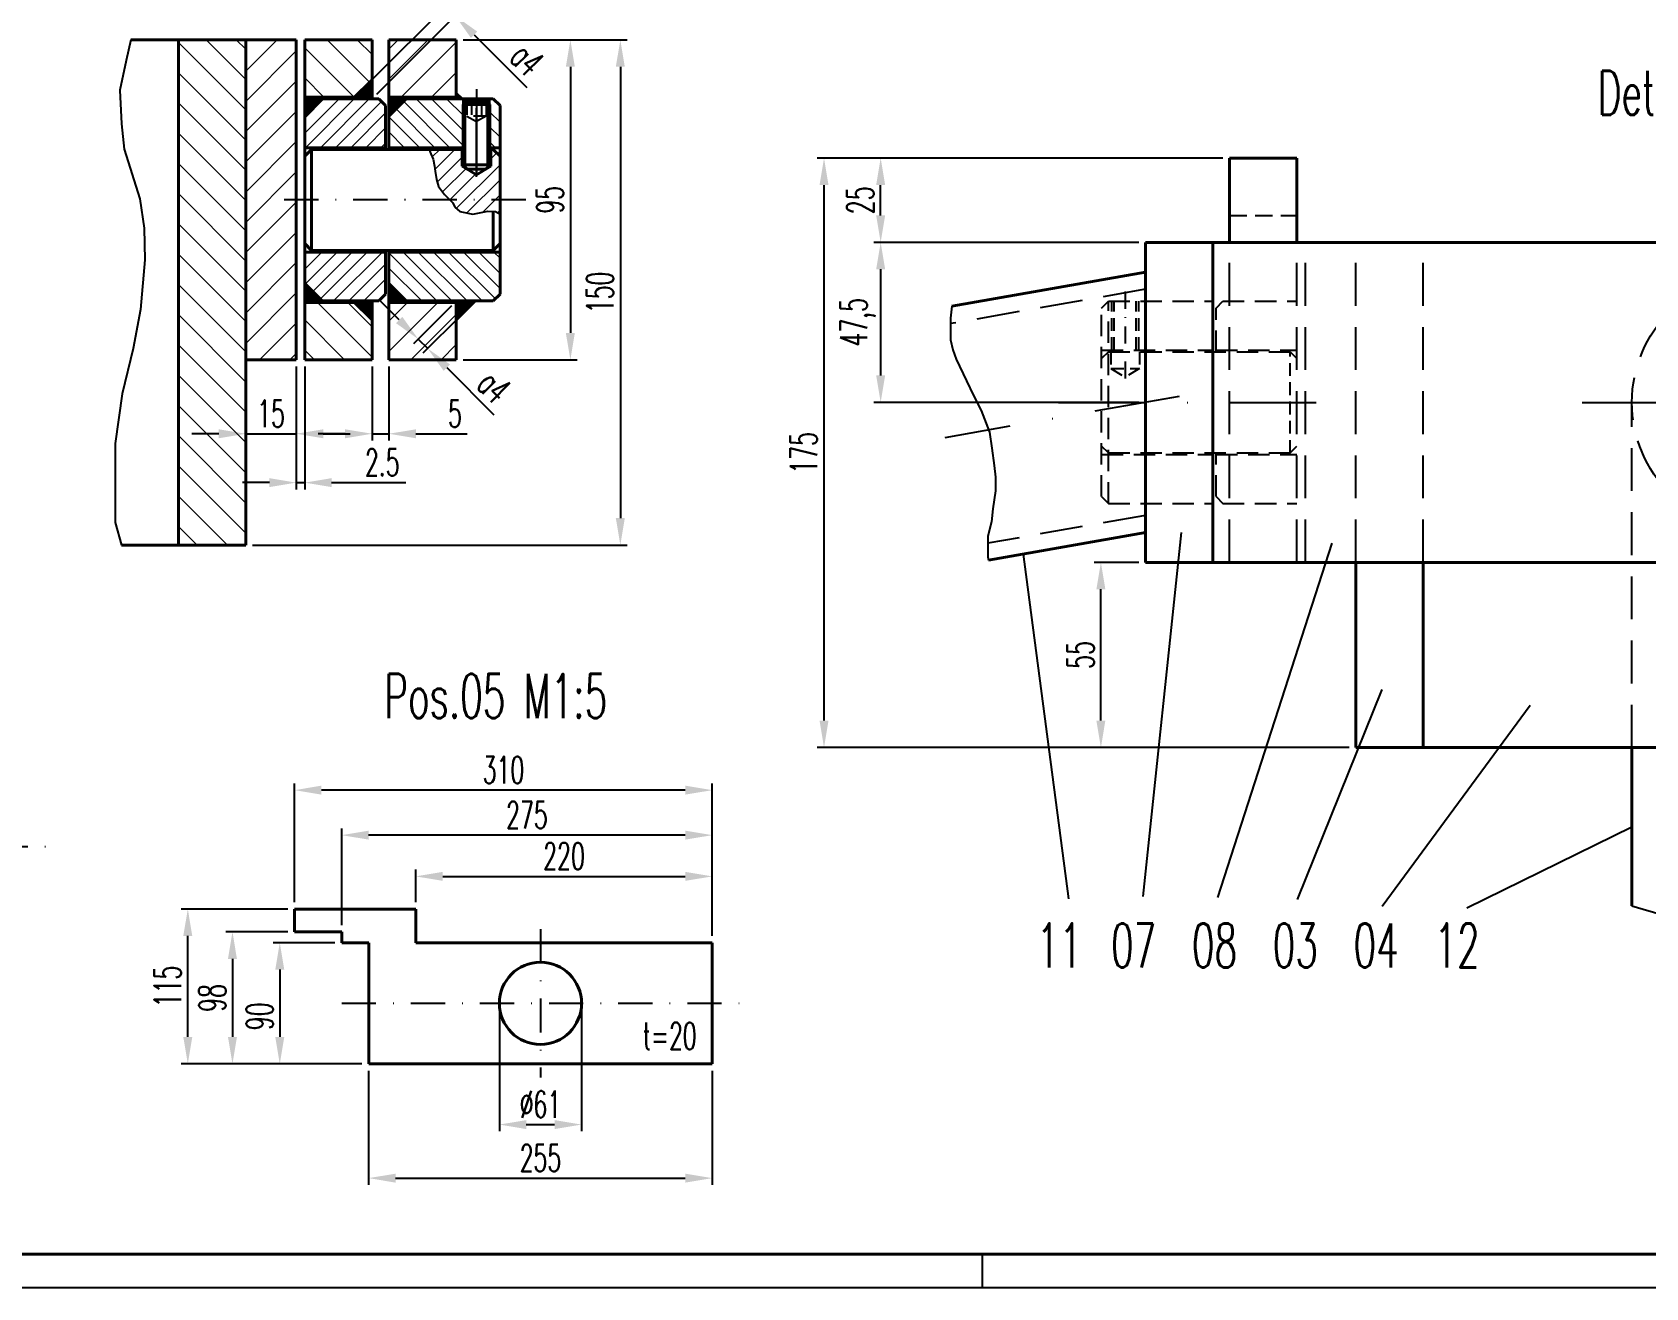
# Model space of a CAD drawing. Extents: x -3791 to -2950, y 5788 to 6382.
# Drawn here: x -3532.4 to -3292.9, y 5792.8 to 5979.2 of the extents above; entities that cross this region are included whole.
import ezdxf

# ---------------------------------------------------------------- set-up
doc = ezdxf.new("R2010")
doc.units = 0
doc.linetypes.add('STRICHPUNKT', pattern=[25.4, 12.7, -6.35, 0, -6.35])
doc.linetypes.add('VERDECKT', pattern=[9.525, 6.35, -3.175])
doc.layers.get('Defpoints').update_dxf_attribs({"linetype": 'CONTINUOUS'})
for name, color, linetype, lineweight in [('ACHSE', 150, 'STRICHPUNKT', 25), ('BEM', 6, 'CONTINUOUS', 25), ('SCHRAFFUR', 252, 'CONTINUOUS', 13), ('TEXT_7', 1, 'CONTINUOUS', 60), ('VERDECKT', 2, 'VERDECKT', 25), ('VOLL_03', 6, 'CONTINUOUS', 25), ('VOLL_05', 7, 'CONTINUOUS', 40)]:
    doc.layers.add(name, color=color, linetype=linetype, lineweight=lineweight)
doc.styles.add('ROMANS', font='romans.shx', dxfattribs={"width": 0.6, "height": 80})
doc.styles.get("Standard").update_dxf_attribs({"font": 'romans.shx', "width": 0.6})
doc.dimstyles.get("Standard").update_dxf_attribs({"dimtxt": 4, "dimasz": 4, "dimexe": 1, "dimexo": 1, "dimgap": 1, "dimtad": 1, "dimdsep": 46, "dimtxsty": 'Standard', "dimcen": 0, "dimclrd": 256, "dimclre": 256, "dimclrt": 256, "dimazin": 0, "dimtfac": 1, "dimtmove": 0, "dimatfit": 3, "dimfxl": 0, "dimtolj": 1, "dimtzin": 0, "dimarcsym": 0})
pattern_1 = [(45, (-147.1816, 2457.0297), (-1.122532, 1.122532), [])]
pattern_2 = [(135, (-147.1816, 2457.0297), (-1.122532, -1.122532), [])]
pattern_3 = [(45, (-147.1816, 2457.0297), (-2.245064, 2.245064), [])]
pattern_4 = [(135, (-147.1816, 2457.0297), (-2.245064, -2.245064), [])]

# ---------------------------------------------------------------- blocks, each defined once
blk = doc.blocks.new('*D84')
at = {"layer": 'BEM', "lineweight": -2}
for p, q in [((-3493.44, 5850.05), (-3493.44, 5867.69)), ((-3431.44, 5845.05), (-3431.44, 5867.69)), ((-3435.44, 5866.69), (-3489.44, 5866.69))]:
    blk.add_line(p, q, dxfattribs=at)
at = {"layer": 'BEM'}
for points in [[(-3489.44, 5867.36), (-3489.44, 5866.03), (-3493.44, 5866.69)], [(-3435.44, 5867.36), (-3435.44, 5866.03), (-3431.44, 5866.69)]]:
    blk.add_solid(points, dxfattribs=at)
at = {"layer": 'Defpoints', "color": 0}
for p in [(-3493.44, 5866.69), (-3493.44, 5849.05), (-3431.44, 5844.05)]:
    blk.add_point(p, dxfattribs=at)
at = {"layer": 'BEM', "insert": (-3462.44, 5869.69), "char_height": 4, "attachment_point": 5}
blk.add_mtext('\\A1;310', dxfattribs=at)
blk = doc.blocks.new('*D83')
at = {"layer": 'BEM', "lineweight": -2}
for p, q in [((-3486.44, 5846.65), (-3486.44, 5861.01)), ((-3431.44, 5845.05), (-3431.44, 5861.01)), ((-3435.44, 5860.01), (-3482.44, 5860.01))]:
    blk.add_line(p, q, dxfattribs=at)
at = {"layer": 'BEM'}
for points in [[(-3482.44, 5860.68), (-3482.44, 5859.35), (-3486.44, 5860.01)], [(-3435.44, 5860.68), (-3435.44, 5859.35), (-3431.44, 5860.01)]]:
    blk.add_solid(points, dxfattribs=at)
at = {"layer": 'Defpoints', "color": 0}
for p in [(-3486.44, 5860.01), (-3486.44, 5845.65), (-3431.44, 5844.05)]:
    blk.add_point(p, dxfattribs=at)
at = {"layer": 'BEM', "insert": (-3458.94, 5863.01), "char_height": 4, "attachment_point": 5}
blk.add_mtext('\\A1;275', dxfattribs=at)
blk = doc.blocks.new('*D82')
at = {"layer": 'BEM', "lineweight": -2}
for p, q in [((-3475.44, 5850.05), (-3475.44, 5854.89)), ((-3471.44, 5853.89), (-3435.44, 5853.89)), ((-3431.44, 5845.05), (-3431.44, 5854.89))]:
    blk.add_line(p, q, dxfattribs=at)
at = {"layer": 'BEM'}
for points in [[(-3471.44, 5854.56), (-3471.44, 5853.23), (-3475.44, 5853.89)], [(-3435.44, 5854.56), (-3435.44, 5853.23), (-3431.44, 5853.89)]]:
    blk.add_solid(points, dxfattribs=at)
at = {"layer": 'Defpoints', "color": 0}
for p in [(-3431.44, 5853.89), (-3475.44, 5849.05), (-3431.44, 5844.05)]:
    blk.add_point(p, dxfattribs=at)
at = {"layer": 'BEM', "insert": (-3453.44, 5856.89), "char_height": 4, "attachment_point": 5}
blk.add_mtext('\\A1;220', dxfattribs=at)
blk = doc.blocks.new('*D81')
at = {"layer": 'BEM', "lineweight": -2}
for p, q in [((-3494.44, 5849.05), (-3510.28, 5849.05)), ((-3509.28, 5830.05), (-3509.28, 5845.05)), ((-3483.44, 5826.05), (-3510.28, 5826.05))]:
    blk.add_line(p, q, dxfattribs=at)
at = {"layer": 'BEM'}
for points in [[(-3509.95, 5845.05), (-3508.62, 5845.05), (-3509.28, 5849.05)], [(-3509.95, 5830.05), (-3508.62, 5830.05), (-3509.28, 5826.05)]]:
    blk.add_solid(points, dxfattribs=at)
at = {"layer": 'Defpoints', "color": 0}
for p in [(-3509.28, 5849.05), (-3493.44, 5849.05), (-3482.44, 5826.05)]:
    blk.add_point(p, dxfattribs=at)
at = {"layer": 'BEM', "insert": (-3512.28, 5837.55), "char_height": 4, "attachment_point": 5, "rotation": 90}
blk.add_mtext('\\A1;115', dxfattribs=at)
blk = doc.blocks.new('*D80')
at = {"layer": 'BEM', "lineweight": -2}
for p, q in [((-3494.44, 5845.65), (-3503.65, 5845.65)), ((-3502.65, 5841.65), (-3502.65, 5830.05)), ((-3483.44, 5826.05), (-3503.65, 5826.05))]:
    blk.add_line(p, q, dxfattribs=at)
at = {"layer": 'BEM'}
for points in [[(-3503.32, 5841.65), (-3501.99, 5841.65), (-3502.65, 5845.65)], [(-3503.32, 5830.05), (-3501.99, 5830.05), (-3502.65, 5826.05)]]:
    blk.add_solid(points, dxfattribs=at)
at = {"layer": 'Defpoints', "color": 0}
for p in [(-3493.44, 5845.65), (-3502.65, 5826.05), (-3482.44, 5826.05)]:
    blk.add_point(p, dxfattribs=at)
at = {"layer": 'BEM', "insert": (-3505.65, 5835.85), "char_height": 4, "attachment_point": 5, "rotation": 90}
blk.add_mtext('\\A1;98', dxfattribs=at)
blk = doc.blocks.new('*D63')
at = {"layer": 'BEM', "lineweight": -2}
for p, q in [((-3477.91, 5936.49), (-3480.74, 5939.32)), ((-3470.14, 5938.61), (-3475.79, 5932.96)), ((-3468.73, 5937.2), (-3474.38, 5931.54)), ((-3475.09, 5933.66), (-3473.67, 5932.25)), ((-3470.84, 5929.42), (-3463.85, 5922.43))]:
    blk.add_line(p, q, dxfattribs=at)
at = {"layer": 'BEM'}
for points in [[(-3477.44, 5936.96), (-3478.39, 5936.02), (-3475.09, 5933.66)], [(-3470.37, 5929.89), (-3471.31, 5928.95), (-3473.67, 5932.25)]]:
    blk.add_solid(points, dxfattribs=at)
at = {"layer": 'Defpoints', "color": 0}
for p in [(-3469.43, 5939.32), (-3468.02, 5937.9), (-3473.67, 5932.25)]:
    blk.add_point(p, dxfattribs=at)
at = {"layer": 'BEM', "insert": (-3463.81, 5926.63), "char_height": 4, "attachment_point": 5, "rotation": 315}
blk.add_mtext('\\A1;a4', dxfattribs=at)
blk = doc.blocks.new('*D62')
at = {"layer": 'BEM', "lineweight": -2}
for p, q in [((-3473.85, 5985.89), (-3476.68, 5988.72)), ((-3482.64, 5971.44), (-3470.31, 5983.77)), ((-3471.02, 5983.06), (-3469.6, 5981.65)), ((-3481.23, 5970.02), (-3468.9, 5982.35)), ((-3466.78, 5978.82), (-3458.97, 5971.01))]:
    blk.add_line(p, q, dxfattribs=at)
at = {"layer": 'BEM'}
for points in [[(-3473.38, 5986.36), (-3474.32, 5985.42), (-3471.02, 5983.06)], [(-3466.31, 5979.29), (-3467.25, 5978.35), (-3469.6, 5981.65)]]:
    blk.add_solid(points, dxfattribs=at)
at = {"layer": 'Defpoints', "color": 0}
for p in [(-3471.02, 5983.06), (-3483.35, 5970.73), (-3481.93, 5969.32)]:
    blk.add_point(p, dxfattribs=at)
at = {"layer": 'BEM', "insert": (-3458.93, 5975.21), "char_height": 4, "attachment_point": 5, "rotation": 315}
blk.add_mtext('\\A1;a4', dxfattribs=at)
blk = doc.blocks.new('*D61')
at = {"layer": 'BEM', "lineweight": -2}
for p, q in [((-3468.43, 5978.07), (-3444.08, 5978.07)), ((-3445.08, 5974.07), (-3445.08, 5907.07)), ((-3499.68, 5903.07), (-3444.08, 5903.07))]:
    blk.add_line(p, q, dxfattribs=at)
at = {"layer": 'BEM'}
for points in [[(-3445.75, 5974.07), (-3444.42, 5974.07), (-3445.08, 5978.07)], [(-3445.75, 5907.07), (-3444.42, 5907.07), (-3445.08, 5903.07)]]:
    blk.add_solid(points, dxfattribs=at)
at = {"layer": 'Defpoints', "color": 0}
for p in [(-3469.43, 5978.07), (-3500.68, 5903.07), (-3445.08, 5903.07)]:
    blk.add_point(p, dxfattribs=at)
at = {"layer": 'BEM', "insert": (-3448.08, 5940.57), "char_height": 4, "attachment_point": 5, "rotation": 90}
blk.add_mtext('\\A1;150', dxfattribs=at)
blk = doc.blocks.new('*D60')
at = {"layer": 'BEM', "lineweight": -2}
for p, q in [((-3468.43, 5978.07), (-3451.5, 5978.07)), ((-3452.5, 5974.07), (-3452.5, 5934.57)), ((-3468.43, 5930.57), (-3451.5, 5930.57))]:
    blk.add_line(p, q, dxfattribs=at)
at = {"layer": 'BEM'}
for points in [[(-3453.17, 5974.07), (-3451.83, 5974.07), (-3452.5, 5978.07)], [(-3453.17, 5934.57), (-3451.83, 5934.57), (-3452.5, 5930.57)]]:
    blk.add_solid(points, dxfattribs=at)
at = {"layer": 'Defpoints', "color": 0}
for p in [(-3469.43, 5978.07), (-3469.43, 5930.57), (-3452.5, 5930.57)]:
    blk.add_point(p, dxfattribs=at)
at = {"layer": 'BEM', "insert": (-3455.5, 5954.32), "char_height": 4, "attachment_point": 5, "rotation": 90}
blk.add_mtext('\\A1;95', dxfattribs=at)
blk = doc.blocks.new('*D59')
at = {"layer": 'BEM', "lineweight": -2}
for p, q in [((-3481.93, 5929.57), (-3481.93, 5918.6)), ((-3479.43, 5929.57), (-3479.43, 5918.6)), ((-3485.93, 5919.6), (-3489.93, 5919.6)), ((-3481.93, 5919.6), (-3479.43, 5919.6)), ((-3475.43, 5919.6), (-3467.83, 5919.6))]:
    blk.add_line(p, q, dxfattribs=at)
at = {"layer": 'BEM'}
for points in [[(-3485.93, 5920.26), (-3485.93, 5918.93), (-3481.93, 5919.6)], [(-3475.43, 5920.26), (-3475.43, 5918.93), (-3479.43, 5919.6)]]:
    blk.add_solid(points, dxfattribs=at)
at = {"layer": 'Defpoints', "color": 0}
for p in [(-3481.93, 5930.57), (-3479.43, 5930.57), (-3479.43, 5919.6)]:
    blk.add_point(p, dxfattribs=at)
at = {"layer": 'BEM', "insert": (-3469.63, 5922.6), "char_height": 4, "attachment_point": 5}
blk.add_mtext('\\A1;5', dxfattribs=at)
blk = doc.blocks.new('*D58')
at = {"layer": 'BEM', "lineweight": -2}
for p, q in [((-3493.18, 5929.57), (-3493.18, 5911.34)), ((-3491.93, 5929.57), (-3491.93, 5911.34)), ((-3497.18, 5912.34), (-3501.18, 5912.34)), ((-3493.18, 5912.34), (-3491.93, 5912.34)), ((-3487.93, 5912.34), (-3476.91, 5912.34))]:
    blk.add_line(p, q, dxfattribs=at)
at = {"layer": 'BEM'}
for points in [[(-3497.18, 5913.01), (-3497.18, 5911.68), (-3493.18, 5912.34)], [(-3487.93, 5913.01), (-3487.93, 5911.68), (-3491.93, 5912.34)]]:
    blk.add_solid(points, dxfattribs=at)
at = {"layer": 'Defpoints', "color": 0}
for p in [(-3493.18, 5930.57), (-3491.93, 5930.57), (-3491.93, 5912.34)]:
    blk.add_point(p, dxfattribs=at)
at = {"layer": 'BEM', "insert": (-3480.42, 5915.34), "char_height": 4, "attachment_point": 5}
blk.add_mtext('\\A1;2.5', dxfattribs=at)
blk = doc.blocks.new('*D57')
at = {"layer": 'BEM', "lineweight": -2}
for p, q in [((-3500.68, 5929.57), (-3500.68, 5918.6)), ((-3493.18, 5929.57), (-3493.18, 5918.6)), ((-3504.68, 5919.6), (-3508.68, 5919.6)), ((-3500.68, 5919.6), (-3493.18, 5919.6)), ((-3489.18, 5919.6), (-3485.18, 5919.6))]:
    blk.add_line(p, q, dxfattribs=at)
at = {"layer": 'BEM'}
for points in [[(-3504.68, 5920.26), (-3504.68, 5918.93), (-3500.68, 5919.6)], [(-3489.18, 5920.26), (-3489.18, 5918.93), (-3493.18, 5919.6)]]:
    blk.add_solid(points, dxfattribs=at)
at = {"layer": 'Defpoints', "color": 0}
for p in [(-3500.68, 5930.57), (-3493.18, 5930.57), (-3493.18, 5919.6)]:
    blk.add_point(p, dxfattribs=at)
at = {"layer": 'BEM', "insert": (-3496.93, 5922.6), "char_height": 4, "attachment_point": 5}
blk.add_mtext('\\A1;15', dxfattribs=at)
blk = doc.blocks.new('*D33')
at = {"layer": 'BEM', "lineweight": -2}
for p, q in [((-3463.04, 5834.05), (-3463.04, 5816.05)), ((-3450.84, 5834.05), (-3450.84, 5816.05)), ((-3459.04, 5817.05), (-3454.84, 5817.05))]:
    blk.add_line(p, q, dxfattribs=at)
at = {"layer": 'BEM'}
for points in [[(-3459.04, 5817.71), (-3459.04, 5816.38), (-3463.04, 5817.05)], [(-3454.84, 5817.71), (-3454.84, 5816.38), (-3450.84, 5817.05)]]:
    blk.add_solid(points, dxfattribs=at)
at = {"layer": 'Defpoints', "color": 0}
for p in [(-3463.04, 5835.05), (-3450.84, 5835.05), (-3450.84, 5817.05)]:
    blk.add_point(p, dxfattribs=at)
at = {"layer": 'BEM', "insert": (-3456.94, 5820.05), "char_height": 4, "attachment_point": 5}
blk.add_mtext('\\A1;%%c61', dxfattribs=at)
blk = doc.blocks.new('*D32')
at = {"layer": 'BEM', "lineweight": -2}
for p, q in [((-3482.44, 5825.05), (-3482.44, 5808.1)), ((-3431.44, 5825.05), (-3431.44, 5808.1)), ((-3478.44, 5809.1), (-3435.44, 5809.1))]:
    blk.add_line(p, q, dxfattribs=at)
at = {"layer": 'BEM'}
for points in [[(-3478.44, 5809.76), (-3478.44, 5808.43), (-3482.44, 5809.1)], [(-3435.44, 5809.76), (-3435.44, 5808.43), (-3431.44, 5809.1)]]:
    blk.add_solid(points, dxfattribs=at)
at = {"layer": 'Defpoints', "color": 0}
for p in [(-3482.44, 5826.05), (-3431.44, 5826.05), (-3431.44, 5809.1)]:
    blk.add_point(p, dxfattribs=at)
at = {"layer": 'BEM', "insert": (-3456.94, 5812.1), "char_height": 4, "attachment_point": 5}
blk.add_mtext('\\A1;255', dxfattribs=at)
blk = doc.blocks.new('*D31')
at = {"layer": 'BEM', "lineweight": -2}
for p, q in [((-3487.44, 5844.05), (-3496.63, 5844.05)), ((-3495.63, 5840.05), (-3495.63, 5830.05)), ((-3483.44, 5826.05), (-3496.63, 5826.05))]:
    blk.add_line(p, q, dxfattribs=at)
at = {"layer": 'BEM'}
for points in [[(-3496.3, 5840.05), (-3494.96, 5840.05), (-3495.63, 5844.05)], [(-3496.3, 5830.05), (-3494.96, 5830.05), (-3495.63, 5826.05)]]:
    blk.add_solid(points, dxfattribs=at)
at = {"layer": 'Defpoints', "color": 0}
for p in [(-3486.44, 5844.05), (-3495.63, 5826.05), (-3482.44, 5826.05)]:
    blk.add_point(p, dxfattribs=at)
at = {"layer": 'BEM', "insert": (-3498.63, 5833.11), "char_height": 4, "attachment_point": 5, "rotation": 90}
blk.add_mtext('\\A1;90', dxfattribs=at)
blk = doc.blocks.new('*D134')
at = {"layer": 'BEM', "lineweight": -2}
for p, q in [((-3355.64, 5960.51), (-3415.85, 5960.51)), ((-3414.85, 5877.01), (-3414.85, 5956.51)), ((-3336.89, 5873.01), (-3415.85, 5873.01))]:
    blk.add_line(p, q, dxfattribs=at)
at = {"layer": 'BEM'}
for points in [[(-3415.51, 5956.51), (-3414.18, 5956.51), (-3414.85, 5960.51)], [(-3415.51, 5877.01), (-3414.18, 5877.01), (-3414.85, 5873.01)]]:
    blk.add_solid(points, dxfattribs=at)
at = {"layer": 'Defpoints', "color": 0}
for p in [(-3414.85, 5960.51), (-3354.64, 5960.51), (-3335.89, 5873.01)]:
    blk.add_point(p, dxfattribs=at)
at = {"layer": 'BEM', "insert": (-3417.85, 5916.76), "char_height": 4, "attachment_point": 5, "rotation": 90}
blk.add_mtext('\\A1;175', dxfattribs=at)
blk = doc.blocks.new('*D133')
at = {"layer": 'BEM', "lineweight": -2}
for p, q in [((-3368.14, 5900.51), (-3374.75, 5900.51)), ((-3373.75, 5877.01), (-3373.75, 5896.51)), ((-3336.89, 5873.01), (-3374.75, 5873.01))]:
    blk.add_line(p, q, dxfattribs=at)
at = {"layer": 'BEM'}
for points in [[(-3374.42, 5896.51), (-3373.09, 5896.51), (-3373.75, 5900.51)], [(-3374.42, 5877.01), (-3373.09, 5877.01), (-3373.75, 5873.01)]]:
    blk.add_solid(points, dxfattribs=at)
at = {"layer": 'Defpoints', "color": 0}
for p in [(-3373.75, 5900.51), (-3367.14, 5900.51), (-3335.89, 5873.01)]:
    blk.add_point(p, dxfattribs=at)
at = {"layer": 'BEM', "insert": (-3376.75, 5886.76), "char_height": 4, "attachment_point": 5, "rotation": 90}
blk.add_mtext('\\A1;55', dxfattribs=at)
blk = doc.blocks.new('*D132')
at = {"layer": 'BEM', "lineweight": -2}
for p, q in [((-3355.64, 5960.51), (-3407.44, 5960.51)), ((-3406.44, 5952.01), (-3406.44, 5956.51)), ((-3368.14, 5948.01), (-3407.44, 5948.01))]:
    blk.add_line(p, q, dxfattribs=at)
at = {"layer": 'BEM'}
for points in [[(-3407.11, 5956.51), (-3405.77, 5956.51), (-3406.44, 5960.51)], [(-3407.11, 5952.01), (-3405.77, 5952.01), (-3406.44, 5948.01)]]:
    blk.add_solid(points, dxfattribs=at)
at = {"layer": 'Defpoints', "color": 0}
for p in [(-3406.44, 5960.51), (-3354.64, 5960.51), (-3367.14, 5948.01)]:
    blk.add_point(p, dxfattribs=at)
at = {"layer": 'BEM', "insert": (-3409.44, 5954.26), "char_height": 4, "attachment_point": 5, "rotation": 90}
blk.add_mtext('\\A1;25', dxfattribs=at)
blk = doc.blocks.new('*D131')
at = {"layer": 'BEM', "lineweight": -2}
for p, q in [((-3368.14, 5948.01), (-3407.44, 5948.01)), ((-3406.44, 5944.01), (-3406.44, 5928.26)), ((-3368.14, 5924.26), (-3407.44, 5924.26))]:
    blk.add_line(p, q, dxfattribs=at)
at = {"layer": 'BEM'}
for points in [[(-3407.11, 5944.01), (-3405.77, 5944.01), (-3406.44, 5948.01)], [(-3407.11, 5928.26), (-3405.77, 5928.26), (-3406.44, 5924.26)]]:
    blk.add_solid(points, dxfattribs=at)
at = {"layer": 'Defpoints', "color": 0}
for p in [(-3367.14, 5948.01), (-3406.44, 5924.26), (-3367.14, 5924.26)]:
    blk.add_point(p, dxfattribs=at)
at = {"layer": 'BEM', "insert": (-3409.82, 5936.14), "char_height": 4, "attachment_point": 5, "rotation": 90}
blk.add_mtext('\\A1;47,5', dxfattribs=at)

msp = doc.modelspace()

# ---------------------------------------------------------------- hatches: boundary and pattern name
at = {"layer": 'SCHRAFFUR'}
h = msp.add_hatch(dxfattribs=at)
h.set_pattern_fill('ANSI31', color=256, angle=90, style=0)
h.set_pattern_definition(pattern_4)
h.paths.add_polyline_path([(-3510.6839, 5903.0668), (-3500.6839, 5903.0668), (-3500.6839, 5978.0668), (-3510.6839, 5978.0668)])
h = msp.add_hatch(dxfattribs=at)
h.set_pattern_fill('ANSI31', color=256, style=0)
h.set_pattern_definition(pattern_3)
h.paths.add_polyline_path([(-3500.6839, 5930.5668), (-3493.1839, 5930.5668), (-3493.1839, 5978.0668), (-3500.6839, 5978.0668)])
h = msp.add_hatch(dxfattribs=at)
h.set_pattern_fill('ANSI31', color=256, angle=90, style=0)
h.set_pattern_definition(pattern_4)
h.paths.add_polyline_path([(-3491.9339, 5969.5668), (-3484.5123, 5969.5668), (-3481.9339, 5972.1452), (-3481.9339, 5978.0668), (-3491.9339, 5978.0668)])
h.paths.add_polyline_path([(-3491.9339, 5930.5668), (-3481.9339, 5930.5668), (-3481.9339, 5936.4884), (-3484.5123, 5939.0668), (-3491.9339, 5939.0668)])
h = msp.add_hatch(dxfattribs=at)
h.set_pattern_fill('ANSI31', color=256, style=0)
h.set_pattern_definition(pattern_3)
h.paths.add_polyline_path([(-3469.4339, 5978.0668), (-3479.4339, 5978.0668), (-3479.4339, 5969.5668), (-3469.4339, 5969.5668)])
h.paths.add_polyline_path([(-3469.4339, 5939.0668), (-3479.4339, 5939.0668), (-3479.4339, 5930.5668), (-3469.4339, 5930.5668)])
for points in [[(-3481.9339, 5972.1452), (-3481.9339, 5969.3168), (-3484.7623, 5969.3168)], [(-3491.9339, 5966.7384), (-3491.9339, 5969.5668), (-3489.1054, 5969.5668)], [(-3479.4339, 5966.7384), (-3479.4339, 5969.5668), (-3476.6054, 5969.5668)], [(-3469.4339, 5970.1293), (-3469.4339, 5969.3168), (-3468.6213, 5969.3168)], [(-3491.9339, 5941.8952), (-3491.9339, 5939.0668), (-3489.1054, 5939.0668)], [(-3479.4339, 5941.8952), (-3479.4339, 5939.0668), (-3476.6054, 5939.0668)], [(-3481.9339, 5936.4884), (-3481.9339, 5939.3168), (-3484.7623, 5939.3168)], [(-3469.4339, 5936.4884), (-3469.4339, 5939.3168), (-3466.6054, 5939.3168)]]:
    msp.add_hatch(color=256, dxfattribs=at).paths.add_polyline_path(points)
h = msp.add_hatch(dxfattribs=at)
h.set_pattern_fill('ANSI31', color=256, scale=0.5, style=0)
h.set_pattern_definition(pattern_1)
h.paths.add_polyline_path([(-3479.9339, 5962.0668), (-3479.9339, 5968.3168), (-3480.9339, 5969.3168), (-3489.3554, 5969.3168), (-3491.9339, 5966.7384), (-3491.9339, 5962.0668)])
h.paths.add_polyline_path([(-3480.9339, 5939.3168), (-3479.9339, 5940.3168), (-3479.9339, 5946.5668), (-3491.9339, 5946.5668), (-3491.9339, 5941.8952), (-3489.3554, 5939.3168)])
h = msp.add_hatch(dxfattribs=at)
h.set_pattern_fill('ANSI31', color=256, scale=0.5, angle=90, style=0)
h.set_pattern_definition(pattern_2)
h.paths.add_polyline_path([(-3468.4339, 5968.4861), (-3468.4339, 5969.3168), (-3476.8554, 5969.3168), (-3479.4339, 5966.7384), (-3479.4339, 5962.0668), (-3468.4339, 5962.0668)])
h.paths.add_polyline_path([(-3462.9339, 5968.3168), (-3463.9339, 5969.3168), (-3464.4339, 5969.3168), (-3464.4339, 5968.4861), (-3464.4339, 5962.0668), (-3462.9339, 5962.0668)])
h.paths.add_polyline_path([(-3464.4339, 5969.3168), (-3464.8173, 5969.3168), (-3464.8173, 5968.8695), (-3464.4339, 5968.4861)])
h.paths.add_polyline_path([(-3468.0505, 5969.3168), (-3468.4339, 5969.3168), (-3468.4339, 5968.4861), (-3468.0505, 5968.8695)])
h = msp.add_hatch(dxfattribs=at)
h.set_pattern_fill('ANSI31', color=256, scale=0.5, style=0)
h.set_pattern_definition(pattern_1)
h.paths.add_polyline_path([(-3473.4587, 5961.8168), (-3473.2137, 5961.1682), (-3472.8404, 5960.3419), (-3472.6538, 5959.3023), (-3472.5739, 5958.556), (-3472.3872, 5957.3565), (-3472.094, 5956.3169), (-3471.1609, 5955.1174), (-3470.3776, 5954.3168), (-3462.9339, 5954.3168), (-3462.9339, 5960.8168), (-3463.9339, 5961.8168), (-3464.3089, 5961.8168), (-3464.3089, 5959.3168), (-3466.4339, 5958.04), (-3468.5589, 5959.3168), (-3468.5589, 5961.8168)])
h.paths.add_polyline_path([(-3470.3776, 5954.3168), (-3469.9613, 5953.8913), (-3469.668, 5953.2516), (-3468.9216, 5952.5852), (-3466.9755, 5952.212), (-3464.7361, 5952.6652), (-3463.6164, 5952.5852), (-3462.9339, 5952.186), (-3462.9339, 5954.3168)])
h = msp.add_hatch(dxfattribs=at)
h.set_pattern_fill('ANSI31', color=256, scale=0.5, angle=90, style=0)
h.set_pattern_definition(pattern_2)
h.paths.add_polyline_path([(-3463.9339, 5939.3168), (-3462.9339, 5940.3168), (-3462.9339, 5946.5668), (-3479.4339, 5946.5668), (-3479.4339, 5941.8952), (-3476.8554, 5939.3168)])

# ---------------------------------------------------------------- linework, layer by layer
at = {"layer": 'ACHSE'}
for p, q in [((-3466.4339, 5970.7584), (-3466.4339, 5956.8351)), ((-3362.1449, 5925.1425), (-3396.9316, 5919.0087)), ((-3380.0195, 5924.2609), (-3339.9188, 5924.2609)), ((-3302.3164, 5924.2609), (-3249.4735, 5924.2609))]:
    msp.add_line(p, q, dxfattribs=at)
at = {"layer": 'ACHSE', "ltscale": 0.8}
msp.add_line((-3466.4339, 5957.7539), (-3466.4339, 5969.4626), dxfattribs=at)
at = {"layer": 'ACHSE', "ltscale": 0.4}
for p, q in [((-3459.1131, 5954.3168), (-3496.66, 5954.3168)), ((-3589.3992, 5858.3346), (-3530.3992, 5858.3346)), ((-3456.9361, 5846.0484), (-3456.9361, 5824.0484)), ((-3486.4361, 5835.0484), (-3427.4361, 5835.0484))]:
    msp.add_line(p, q, dxfattribs=at)
at = {"layer": 'ACHSE', "ltscale": 0.2}
msp.add_line((-3370.1449, 5940.7025), (-3370.1449, 5926.7792), dxfattribs=at)
at = {"layer": 'BEM'}
for p, q in [((-3468.4339, 5968.4861), (-3468.4339, 5969.3168)), ((-3464.4339, 5968.4861), (-3464.4339, 5969.3168)), ((-3361.841, 5904.9605), (-3367.5375, 5850.9148)), ((-3385.2694, 5901.7466), (-3378.5507, 5850.5449)), ((-3356.4075, 5850.7461), (-3339.412, 5903.3331)), ((-3344.548, 5850.4521), (-3332.0066, 5881.6361)), ((-3332.0066, 5849.4621), (-3310.0592, 5879.3262)), ((-3319.4568, 5849.2116), (-3294.9199, 5861.256))]:
    msp.add_line(p, q, dxfattribs=at)
msp.add_lwpolyline([(-3517.7459, 5978.0668), (-3518.4268, 5975.0034), (-3519.3874, 5970.585), (-3519.0992, 5965.5903), (-3518.7149, 5961.8443), (-3516.4094, 5954.4484), (-3515.7369, 5950.1261), (-3515.6409, 5945.4196), (-3516.3133, 5938.0236), (-3517.37, 5932.2605), (-3519.0031, 5925.5369), (-3520.0599, 5918.141), (-3520.0599, 5910.4569), (-3520.0599, 5906.4227), (-3519.1009, 5903.0668)], dxfattribs=at)
at = {"layer": 'VERDECKT', "ltscale": 0.3}
for p, q in [((-3467.8789, 5968.8695), (-3467.8789, 5966.7675)), ((-3467.1551, 5968.8695), (-3467.1551, 5966.7675)), ((-3465.7126, 5968.8695), (-3465.7126, 5966.7675)), ((-3464.9889, 5968.8695), (-3464.9889, 5966.7675)), ((-3464.9889, 5966.7675), (-3467.8789, 5966.7675)), ((-3372.1449, 5932.0109), (-3372.1449, 5939.2609)), ((-3371.7599, 5932.0109), (-3371.7599, 5939.2609)), ((-3368.5299, 5932.0109), (-3368.5299, 5939.2609)), ((-3368.1449, 5932.0109), (-3368.1449, 5939.2609)), ((-3372.6449, 5931.7609), (-3373.6449, 5930.7609)), ((-3372.2699, 5931.7609), (-3372.2699, 5929.2609)), ((-3368.0199, 5931.7609), (-3368.0199, 5929.2609)), ((-3345.6449, 5916.7609), (-3345.6449, 5931.7609)), ((-3345.6449, 5931.7609), (-3344.6449, 5930.7609)), ((-3372.2699, 5929.2609), (-3370.1449, 5927.9841)), ((-3372.2699, 5929.2609), (-3368.0199, 5929.2609)), ((-3368.0199, 5929.2609), (-3370.1449, 5927.9841))]:
    msp.add_line(p, q, dxfattribs=at)
at = {"layer": 'VERDECKT', "ltscale": 0.4}
msp.add_line((-3354.6449, 5952.0109), (-3344.6449, 5952.0109), dxfattribs=at)
at = {"layer": 'VERDECKT'}
for p, q in [((-3354.6449, 5900.5109), (-3354.6449, 5948.0109)), ((-3344.6449, 5900.5109), (-3344.6449, 5948.0109)), ((-3343.3949, 5900.5109), (-3343.3949, 5948.0109)), ((-3335.8949, 5900.5109), (-3335.8949, 5948.0109)), ((-3325.8949, 5900.5109), (-3325.8949, 5948.0109)), ((-3367.1449, 5941.0408), (-3396.0503, 5935.944)), ((-3294.9199, 5873.0109), (-3294.9199, 5924.2609)), ((-3367.1449, 5907.481), (-3390.5333, 5903.357))]:
    msp.add_line(p, q, dxfattribs=at)
at = {"layer": 'VERDECKT', "ltscale": 0.5}
for p, q in [((-3373.6449, 5938.2609), (-3372.6449, 5939.2609)), ((-3373.6449, 5910.2609), (-3373.6449, 5938.2609)), ((-3372.6449, 5939.2609), (-3357.1449, 5939.2609)), ((-3372.6449, 5909.2609), (-3372.6449, 5939.2609)), ((-3356.6449, 5938.2609), (-3355.6449, 5939.2609)), ((-3356.6449, 5931.7609), (-3356.6449, 5938.2609)), ((-3355.6449, 5939.2609), (-3344.6449, 5939.2609)), ((-3373.6449, 5932.0109), (-3357.1449, 5932.0109)), ((-3372.6449, 5931.7609), (-3345.6449, 5931.7609)), ((-3356.6449, 5932.0109), (-3344.6449, 5932.0109)), ((-3372.6449, 5916.7609), (-3373.6449, 5917.7609)), ((-3345.6449, 5916.7609), (-3344.6449, 5917.7609)), ((-3373.6449, 5916.5109), (-3357.1449, 5916.5109)), ((-3372.6449, 5916.7609), (-3345.6449, 5916.7609)), ((-3356.6449, 5910.2609), (-3356.6449, 5916.7609)), ((-3356.6449, 5916.5109), (-3344.6449, 5916.5109)), ((-3373.6449, 5910.2609), (-3372.6449, 5909.2609)), ((-3372.6449, 5909.2609), (-3357.1449, 5909.2609)), ((-3356.6449, 5910.2609), (-3355.6449, 5909.2609)), ((-3355.6449, 5909.2609), (-3344.6449, 5909.2609))]:
    msp.add_line(p, q, dxfattribs=at)
at = {"layer": 'VERDECKT', "ltscale": 0.3}
for points in [[(-3467.8789, 5966.7675), (-3466.4339, 5965.9709)], [(-3464.9889, 5966.7675), (-3466.4339, 5965.9709)]]:
    msp.add_lwpolyline(points, dxfattribs=at)
at = {"layer": 'VERDECKT'}
msp.add_circle((-3275.8949, 5924.2609), 19.025, dxfattribs=at)
at = {"layer": 'VOLL_03'}
for p, q in [((-3468.0505, 5959.1111), (-3468.0505, 5968.8695)), ((-3464.8173, 5959.1111), (-3464.8173, 5968.8695)), ((-3473.4587, 5961.8168), (-3473.2137, 5961.1682)), ((-3473.2137, 5961.1682), (-3472.8404, 5960.3419)), ((-3472.8404, 5960.3419), (-3472.6538, 5959.3023)), ((-3472.6538, 5959.3023), (-3472.5739, 5958.556)), ((-3472.5739, 5958.556), (-3472.3872, 5957.3565)), ((-3472.3872, 5957.3565), (-3472.094, 5956.3169)), ((-3472.094, 5956.3169), (-3471.1609, 5955.1174)), ((-3471.1609, 5955.1174), (-3469.9613, 5953.8913)), ((-3469.9613, 5953.8913), (-3469.668, 5953.2516)), ((-3469.668, 5953.2516), (-3468.9216, 5952.5852)), ((-3468.9216, 5952.5852), (-3466.9755, 5952.212)), ((-3466.9755, 5952.212), (-3464.7361, 5952.6652)), ((-3464.7361, 5952.6652), (-3463.6164, 5952.5852)), ((-3463.6164, 5952.5852), (-3462.9339, 5952.186))]:
    msp.add_line(p, q, dxfattribs=at)
at = {"layer": 'VOLL_03', "ltscale": 0.8}
for p, q in [((-3391.3783, 5797.8285), (-3391.3783, 5792.8285)), ((-2955.3783, 5792.8285), (-3786.3783, 5792.8285))]:
    msp.add_line(p, q, dxfattribs=at)
at = {"layer": 'VOLL_03'}
for points in [[(-3395.8694, 5938.5145), (-3396.0503, 5936.7413), (-3396.0503, 5936.1119), (-3396.0503, 5933.5463), (-3395.7115, 5932.0457), (-3395.2273, 5930.6903), (-3393.6781, 5927.447), (-3392.6614, 5925.2686), (-3391.4993, 5923.0418), (-3390.289, 5919.8469), (-3389.9501, 5917.4749), (-3389.6112, 5914.9093), (-3389.3883, 5913.1766), (-3389.3883, 5911.1049), (-3389.7699, 5908.4335), (-3389.988, 5906.5254), (-3390.5333, 5904.3993), (-3390.5333, 5901.3463), (-3390.4252, 5900.8375)], [(-3294.9199, 5849.5011), (-3293.2854, 5849.005), (-3290.1857, 5848.1308), (-3286.291, 5847.8924), (-3284.6219, 5847.8924), (-3280.7272, 5848.9256), (-3276.8327, 5849.7998), (-3271.5868, 5850.9123), (-3268.2485, 5851.6712), (-3264.3538, 5851.7865), (-3261.5721, 5850.9123), (-3256.8699, 5848.7295)]]:
    msp.add_lwpolyline(points, dxfattribs=at)
at = {"layer": 'VOLL_05'}
for p, q in [((-3517.7459, 5978.0668), (-3493.1839, 5978.0668)), ((-3510.6839, 5978.0668), (-3510.6839, 5903.0668)), ((-3500.6839, 5978.0668), (-3500.6839, 5903.0668)), ((-3493.1839, 5930.5668), (-3493.1839, 5978.0668)), ((-3491.9339, 5978.0668), (-3481.9339, 5978.0668)), ((-3491.9339, 5930.5668), (-3491.9339, 5978.0668)), ((-3481.9339, 5969.3168), (-3481.9339, 5978.0668)), ((-3479.4339, 5961.8168), (-3479.4339, 5978.0668)), ((-3479.4339, 5978.0668), (-3469.4339, 5978.0668)), ((-3469.4339, 5969.3168), (-3469.4339, 5978.0668)), ((-3484.7623, 5969.3168), (-3481.9339, 5972.1452)), ((-3489.1054, 5969.5668), (-3491.9339, 5966.7384)), ((-3481.9339, 5969.5668), (-3491.9339, 5969.5668)), ((-3480.9339, 5969.3168), (-3491.9339, 5969.3168)), ((-3479.9339, 5968.3168), (-3480.9339, 5969.3168)), ((-3479.9339, 5961.8168), (-3479.9339, 5968.3168)), ((-3476.6054, 5969.5668), (-3479.4339, 5966.7384)), ((-3469.4339, 5969.5668), (-3479.4339, 5969.5668)), ((-3463.9339, 5969.3168), (-3479.4339, 5969.3168)), ((-3479.4339, 5969.3168), (-3479.4339, 5961.8168)), ((-3469.4339, 5970.1293), (-3468.6213, 5969.3168)), ((-3468.4339, 5968.4861), (-3468.0505, 5968.8695)), ((-3464.4339, 5968.4861), (-3468.4339, 5968.4861)), ((-3468.4339, 5968.4861), (-3468.4339, 5959.4945)), ((-3468.0505, 5968.8695), (-3468.0505, 5969.3168)), ((-3464.8173, 5968.8695), (-3468.0505, 5968.8695)), ((-3464.8173, 5968.8695), (-3464.8173, 5969.3168)), ((-3464.8173, 5968.8695), (-3464.4339, 5968.4861)), ((-3464.4339, 5968.4861), (-3464.4339, 5959.4945)), ((-3462.9339, 5968.3168), (-3463.9339, 5969.3168)), ((-3462.9339, 5940.3168), (-3462.9339, 5968.3168)), ((-3479.9339, 5962.0668), (-3491.9339, 5962.0668)), ((-3490.9339, 5961.8168), (-3491.9339, 5960.8168)), ((-3490.9339, 5961.8168), (-3490.9339, 5946.8168)), ((-3468.4339, 5961.8168), (-3490.9339, 5961.8168)), ((-3468.4339, 5962.0668), (-3479.4339, 5962.0668)), ((-3468.5589, 5961.8168), (-3468.5589, 5959.3168)), ((-3462.9339, 5962.0668), (-3464.4339, 5962.0668)), ((-3463.9339, 5961.8168), (-3464.4339, 5961.8168)), ((-3464.3089, 5961.8168), (-3464.3089, 5959.3168)), ((-3463.9339, 5961.8168), (-3462.9339, 5960.8168)), ((-3468.2562, 5959.3168), (-3468.5589, 5959.3168)), ((-3468.5589, 5959.3168), (-3466.4339, 5958.04)), ((-3467.8089, 5958.8695), (-3468.4339, 5959.4945)), ((-3464.4339, 5959.4945), (-3468.4339, 5959.4945)), ((-3465.0589, 5958.8695), (-3467.8089, 5958.8695)), ((-3464.3089, 5959.3168), (-3466.4339, 5958.04)), ((-3465.0589, 5958.8695), (-3464.4339, 5959.4945)), ((-3464.3089, 5959.3168), (-3464.6115, 5959.3168)), ((-3354.6449, 5960.5109), (-3344.6449, 5960.5109)), ((-3354.6449, 5948.0109), (-3354.6449, 5960.5109)), ((-3344.6449, 5948.0109), (-3344.6449, 5960.5109)), ((-3463.9339, 5946.8168), (-3463.9339, 5952.6079)), ((-3490.9339, 5946.8168), (-3491.9339, 5947.8168)), ((-3479.9339, 5946.5668), (-3491.9339, 5946.5668)), ((-3463.9339, 5946.8168), (-3490.9339, 5946.8168)), ((-3479.9339, 5940.3168), (-3479.9339, 5946.8168)), ((-3479.4339, 5930.5668), (-3479.4339, 5946.8168)), ((-3479.4339, 5946.8168), (-3479.4339, 5939.3168)), ((-3462.9339, 5946.5668), (-3479.4339, 5946.5668)), ((-3463.9339, 5946.8168), (-3462.9339, 5947.8168)), ((-3367.1449, 5948.0109), (-3184.6449, 5948.0109)), ((-3367.1449, 5900.5109), (-3367.1449, 5948.0109)), ((-3357.1449, 5900.5109), (-3357.1449, 5948.0109)), ((-3489.1054, 5939.0668), (-3491.9339, 5941.8952)), ((-3476.6054, 5939.0668), (-3479.4339, 5941.8952)), ((-3367.1449, 5943.5794), (-3395.8694, 5938.5145)), ((-3480.9339, 5939.3168), (-3491.9339, 5939.3168)), ((-3484.7623, 5939.3168), (-3481.9339, 5936.4884)), ((-3481.9339, 5930.5668), (-3481.9339, 5939.3168)), ((-3479.9339, 5940.3168), (-3480.9339, 5939.3168)), ((-3463.9339, 5939.3168), (-3479.4339, 5939.3168)), ((-3466.6054, 5939.3168), (-3469.4339, 5936.4884)), ((-3469.4339, 5930.5668), (-3469.4339, 5939.3168)), ((-3462.9339, 5940.3168), (-3463.9339, 5939.3168)), ((-3481.9339, 5939.0668), (-3491.9339, 5939.0668)), ((-3469.4339, 5939.0668), (-3479.4339, 5939.0668)), ((-3500.6839, 5930.5668), (-3493.1839, 5930.5668)), ((-3491.9339, 5930.5668), (-3481.9339, 5930.5668)), ((-3479.4339, 5930.5668), (-3469.4339, 5930.5668)), ((-3367.1449, 5904.9424), (-3390.4252, 5900.8375)), ((-3519.1009, 5903.0668), (-3500.6839, 5903.0668)), ((-3367.1449, 5900.5109), (-3184.6449, 5900.5109)), ((-3335.8949, 5900.5109), (-3335.8949, 5873.0109)), ((-3325.8949, 5900.5109), (-3325.8949, 5873.0109)), ((-3335.8949, 5873.0109), (-3215.8949, 5873.0109)), ((-3294.9199, 5873.0109), (-3294.9199, 5849.5011)), ((-3493.4361, 5849.0484), (-3475.4361, 5849.0484)), ((-3493.4361, 5845.6484), (-3493.4361, 5849.0484)), ((-3475.4361, 5844.0484), (-3475.4361, 5849.0484)), ((-3493.4361, 5845.6484), (-3486.4361, 5845.6484)), ((-3486.4361, 5844.0484), (-3486.4361, 5845.6484))]:
    msp.add_line(p, q, dxfattribs=at)
at = {"layer": 'VOLL_05', "ltscale": 0.8}
for p, q in [((-3486.4361, 5844.0484), (-3482.4361, 5844.0484)), ((-3482.4361, 5844.0484), (-3482.4361, 5826.0484)), ((-3475.4361, 5844.0484), (-3431.4361, 5844.0484)), ((-3431.4361, 5844.0484), (-3431.4361, 5826.0484)), ((-3482.4361, 5826.0484), (-3431.4361, 5826.0484)), ((-2960.3783, 5797.8285), (-3781.3783, 5797.8285))]:
    msp.add_line(p, q, dxfattribs=at)
msp.add_circle((-3456.9361, 5835.0484), 6.1, dxfattribs=at)

# ---------------------------------------------------------------- texts
at = {"layer": 'BEM', "insert": (-3437.7621, 5830.2064), "char_height": 4, "attachment_point": 5}
msp.add_mtext('t=20', dxfattribs=at)
at = {"layer": 'TEXT_7', "style": 'ROMANS', "width": 0.6}
for s, height, p in [('Detail "Z" M1:2', 6.534407, (-3300.003, 5966.9378)), ('Pos.05 M1:5', 6.534407, (-3480.1201, 5877.4015)), ('11', 6.53441, (-3383.2664, 5840.3853)), ('07', 6.53441, (-3372.2532, 5840.3853)), ('08', 6.53441, (-3360.2532, 5840.3853)), ('03', 6.53441, (-3348.2532, 5840.3853)), ('04', 6.53441, (-3336.2532, 5840.3853)), ('12', 6.53441, (-3324.2532, 5840.3853))]:
    msp.add_text(s, height=height, dxfattribs=at).set_placement(p)

# ---------------------------------------------------------------- dimensions: what is measured, and where the dimension line sits
at = {"layer": 'BEM'}
dim = msp.add_linear_dim(base=(-3471.0191, 5983.06), p1=(-3481.9339, 5969.3168), p2=(-3483.3481, 5970.731), angle=135, text='a<>', dimstyle='Standard', override={"dimlfac": 2}, dxfattribs=at)
dim.commit()
dim.dimension.update_dxf_attribs({"geometry": '*D62', "text_midpoint": (-3461.048, 5973.0889), "dimtype": 129})
for base, p1, p2, override, picture, middle in [((-3445.0824, 5903.0668), (-3469.4339, 5978.0668), (-3500.6839, 5903.0668), {"dimlfac": 2}, '*D61', (-3448.0824, 5940.5668)), ((-3452.5004, 5930.5668), (-3469.4339, 5978.0668), (-3469.4339, 5930.5668), {"dimlfac": 2}, '*D60', (-3455.5004, 5954.3168)), ((-3414.8454, 5960.5109), (-3335.8949, 5873.0109), (-3354.6449, 5960.5109), {"dimlfac": 2}, '*D134', (-3417.8454, 5916.7609)), ((-3406.4402, 5960.5109), (-3367.1449, 5948.0109), (-3354.6449, 5960.5109), {"dimlfac": 2}, '*D132', (-3409.4402, 5954.2609)), ((-3373.7538, 5900.5109), (-3335.8949, 5873.0109), (-3367.1449, 5900.5109), {"dimlfac": 2}, '*D133', (-3376.7538, 5886.7609)), ((-3509.2846, 5849.0484), (-3482.4361, 5826.0484), (-3493.4361, 5849.0484), {"dimlfac": 5}, '*D81', (-3512.2846, 5837.5484)), ((-3502.6544, 5826.0484), (-3493.4361, 5845.6484), (-3482.4361, 5826.0484), {"dimlfac": 5}, '*D80', (-3505.6544, 5835.8484))]:
    dim = msp.add_linear_dim(base=base, p1=p1, p2=p2, angle=90, dimstyle='Standard', override=override, dxfattribs=at)
    dim.commit()
    dim.dimension.update_dxf_attribs({"geometry": picture, "text_midpoint": middle})
dim = msp.add_linear_dim(base=(-3406.4402, 5924.2609), p1=(-3367.1449, 5948.0109), p2=(-3367.1449, 5924.2609), angle=90, text='47,5', dimstyle='Standard', override={"dimlfac": 2}, dxfattribs=at)
dim.commit()
dim.dimension.update_dxf_attribs({"geometry": '*D131', "text_midpoint": (-3409.8211, 5936.1359)})
dim = msp.add_aligned_dim(p1=(-3469.4339, 5939.3168), p2=(-3468.0196, 5937.9026), distance=-7.9934, text='a<>', dimstyle='Standard', override={"dimlfac": 2}, dxfattribs=at)
dim.commit()
dim.dimension.update_dxf_attribs({"geometry": '*D63', "text_midpoint": (-3463.8128, 5926.6339)})
for base, p1, p2, override, picture, middle in [((-3493.1839, 5919.5983), (-3500.6839, 5930.5668), (-3493.1839, 5930.5668), {"dimlfac": 2}, '*D57', (-3496.9339, 5922.5983)), ((-3491.9339, 5912.3424), (-3493.1839, 5930.5668), (-3491.9339, 5930.5668), {"dimlfac": 2}, '*D58', (-3480.4196, 5915.3424)), ((-3479.4339, 5919.5983), (-3481.9339, 5930.5668), (-3479.4339, 5930.5668), {"dimlfac": 2}, '*D59', (-3469.6339, 5922.5983)), ((-3493.4361, 5866.6942), (-3431.4361, 5844.0484), (-3493.4361, 5849.0484), {"dimlfac": 5}, '*D84', (-3462.4361, 5869.6942)), ((-3486.4361, 5860.0132), (-3431.4361, 5844.0484), (-3486.4361, 5845.6484), {"dimlfac": 5}, '*D83', (-3458.9361, 5863.0132)), ((-3431.4361, 5853.8935), (-3475.4361, 5849.0484), (-3431.4361, 5844.0484), {"dimlfac": 5}, '*D82', (-3453.4361, 5856.8935)), ((-3431.4361, 5809.0975), (-3482.4361, 5826.0484), (-3431.4361, 5826.0484), {"dimlfac": 5}, '*D32', (-3456.9361, 5812.0975))]:
    dim = msp.add_linear_dim(base=base, p1=p1, p2=p2, dimstyle='Standard', override=override, dxfattribs=at)
    dim.commit()
    dim.dimension.update_dxf_attribs({"geometry": picture, "text_midpoint": middle})
dim = msp.add_linear_dim(base=(-3495.6304, 5826.0484), p1=(-3486.4361, 5844.0484), p2=(-3482.4361, 5826.0484), angle=90, dimstyle='Standard', override={"dimlfac": 5}, dxfattribs=at)
dim.commit()
dim.dimension.update_dxf_attribs({"geometry": '*D31', "text_midpoint": (-3495.6304, 5833.106), "dimtype": 128})
dim = msp.add_linear_dim(base=(-3450.8361, 5817.0478), p1=(-3463.0361, 5835.0484), p2=(-3450.8361, 5835.0484), text='%%c<>', dimstyle='Standard', override={"dimlfac": 5}, dxfattribs=at)
dim.commit()
dim.dimension.update_dxf_attribs({"geometry": '*D33', "text_midpoint": (-3456.9361, 5820.0478)})

doc.saveas('drawing.dxf')
